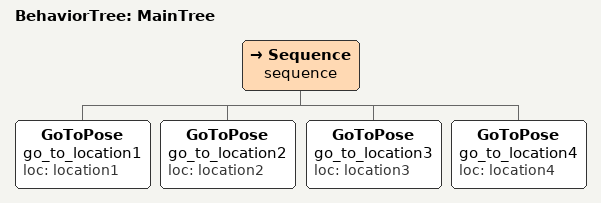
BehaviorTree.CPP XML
<?xml version="1.0" encoding="UTF-8"?>
<root BTCPP_format="4"
      main_tree_to_execute="MainTree">
  <BehaviorTree ID="MainTree">
      <Sequence name="sequence">
        <GoToPose name="go_to_location1"
                  loc="location1"/>
        <GoToPose name="go_to_location2"
                  loc="location2"/>
        <GoToPose name="go_to_location3"
                  loc="location3"/>
        <GoToPose name="go_to_location4"
                  loc="location4"/>
      </Sequence>
  </BehaviorTree>

</root>
